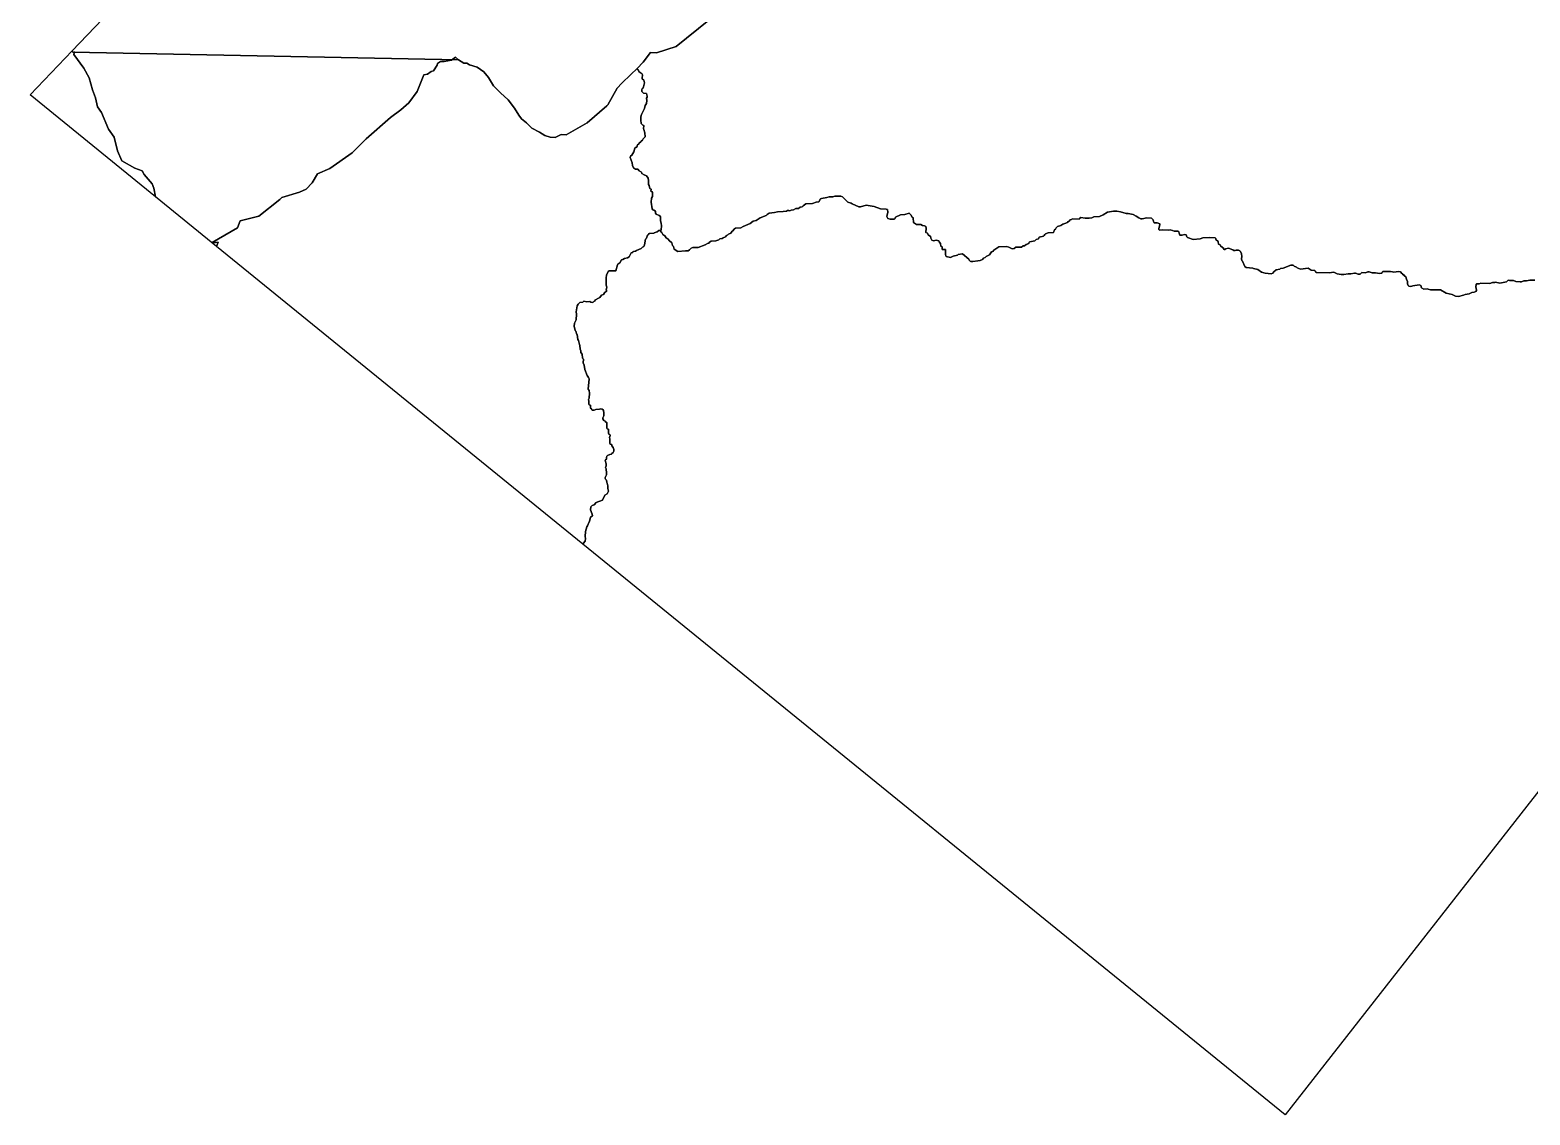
# Model space of a CAD drawing. Header units: metres. Extents: x 121090 to 122167, y 1216661 to 1217657.
# Drawn here: x 121090 to 121804, y 1216661 to 1217178 of the extents above; entities that cross this region are included whole.
import ezdxf

# ---------------------------------------------------------------- set-up
doc = ezdxf.new("R2010")
doc.units = ezdxf.units.M

msp = doc.modelspace()

# ---------------------------------------------------------------- linework, layer by layer
for points in [[(121413.417, 1217182.3988), (121397.9267, 1217169.9431), (121388.5721, 1217166.8734), (121385.6922, 1217166.9387), (121382.2269, 1217162.3748), (121379.3598, 1217159.4782), (121379.3598, 1217159.4782), (121376.4109, 1217156.5035), (121371.9964, 1217152.4413), (121369.7821, 1217150.0903), (121365.3588, 1217142.1063), (121364.948, 1217141.6354), (121355.4792, 1217133.5257), (121345.5067, 1217127.9086), (121343.1085, 1217128.043), (121340.354, 1217126.5846), (121337.8758, 1217126.7208), (121335.3321, 1217127.4989), (121332.8865, 1217129.0751), (121329.1681, 1217131.0004), (121326.6643, 1217133.5384), (121324.3078, 1217135.5128), (121323.0641, 1217137.1419), (121320.9002, 1217140.5527), (121317.949, 1217144.5417), (121314.2597, 1217147.747), (121310.894, 1217151.1049), (121308.5028, 1217155.0812), (121306.4026, 1217157.7702), (121303.2533, 1217160.0828), (121299.595, 1217161.1262), (121298.2532, 1217161.9571), (121296.8132, 1217161.9897), (121294.2876, 1217163.5677), (121292.7948, 1217164.8022), (121290.9221, 1217163.4039), (121287.4658, 1217162.7619), (121285.7039, 1217162.7218), (121284.3221, 1217161.7926), (121284.144, 1217160.9962), (121282.3223, 1217158.316), (121281.3532, 1217157.9378), (121279.5642, 1217156.6977), (121277.7151, 1217156.3394), (121274.5737, 1217148.4064), (121270.6122, 1217143.1333), (121266.8541, 1217139.7767), (121261.887, 1217136.0473), (121250.2929, 1217125.9847), (121243.6587, 1217119.3315), (121233.0845, 1217111.8871), (121227.181, 1217109.2194), (121224.6848, 1217105.0338), (121221.8158, 1217102.0572), (121218.6595, 1217100.5279), (121210.1178, 1217098), (121209.296, 1217097.0582), (121199.2727, 1217089.2012), (121190.3363, 1217086.9224), (121189.0584, 1217083.5096), (121177.055, 1217076.5778), (121177.3732, 1217076.4906), (121179.8623, 1217076.8344), (121179.0489, 1217074.7162), (121150.0543, 1217098.2672), (121149.3058, 1217102.4201), (121148.473, 1217104.5201), (121144.6526, 1217109.009), (121143.7289, 1217110.6308), (121140.2378, 1217111.9906), (121134.0721, 1217115.4121), (121131.9409, 1217120.263), (121130.326, 1217126.7029), (121127.6129, 1217130.6065), (121124.2688, 1217138.4464), (121122.4886, 1217141.1281), (121121.4666, 1217145.4735), (121120.0299, 1217149.1881), (121118.4787, 1217154.9062), (121115.8638, 1217159.6079), (121111.1289, 1217166.1186), (121111.476, 1217167.3114), (121110.9106, 1217167.0841), (121110.6742, 1217167.2495), (121110.3743, 1217167.7546), (121413.7832, 1217484.6168)], [(121806.7398, 1217058.6228), (121804.2598, 1217058.679), (121802.7325, 1217058.3935), (121801.4525, 1217058.4224), (121800.4016, 1217057.966), (121799.7598, 1217057.9006), (121797.6034, 1217058.1095), (121796.4925, 1217058.5349), (121794.6524, 1217058.5766), (121793.9361, 1217058.7529), (121793.1979, 1217057.9692), (121792.4706, 1217057.6655), (121789.9815, 1217057.3217), (121787.9905, 1217057.7671), (121787.667, 1217057.6144), (121786.4669, 1217057.6416), (121785.2524, 1217057.0288), (121780.936, 1217057.2867), (121780.2087, 1217056.9829), (121778.8487, 1217057.0139), (121778.6851, 1217056.8574), (121778.5724, 1217055.4193), (121778.7997, 1217054.8538), (121778.8544, 1217053.7319), (121778.5234, 1217053.2592), (121777.8762, 1217052.9537), (121776.7526, 1217052.8191), (121775.3762, 1217052.1299), (121773.449, 1217051.8534), (121772.8017, 1217051.5479), (121770.3071, 1217050.9641), (121768.9471, 1217050.995), (121767.3653, 1217051.8313), (121764.4197, 1217052.5383), (121761.8141, 1217054.1182), (121757.0923, 1217054.1452), (121755.8959, 1217054.3324), (121755.5014, 1217054.5814), (121753.8159, 1217054.3796), (121752.7085, 1217054.9649), (121752.4139, 1217056.0922), (121751.7011, 1217056.4286), (121748.6502, 1217056.0174), (121747.683, 1217055.7192), (121746.6466, 1217055.9028), (121746.332, 1217056.15), (121746.1084, 1217056.8755), (121746.1355, 1217058.0755), (121745.521, 1217059.21), (121745.3063, 1217060.3355), (121744.6736, 1217060.67), (121744.3644, 1217061.1573), (121743.9662, 1217061.2463), (121743.5807, 1217061.8954), (121743.3407, 1217061.9008), (121742.797, 1217062.6335), (121741.9989, 1217062.7316), (121739.3516, 1217062.4715), (121738.877, 1217062.7224), (121737.9988, 1217062.8223), (121735.5188, 1217062.8786), (121734.3951, 1217062.7439), (121734.0696, 1217062.5112), (121733.8988, 1217062.0348), (121732.6933, 1217061.822), (121730.7806, 1217062.1856), (121729.1787, 1217062.1418), (121727.8278, 1217062.5727), (121727.2678, 1217062.5853), (121726.0569, 1217062.1325), (121724.3004, 1217062.3324), (121723.4805, 1217061.4706), (121722.5206, 1217061.4923), (121721.3332, 1217062.0795), (121720.8532, 1217062.0904), (121719.1623, 1217061.6484), (121717.8823, 1217061.6775), (121715.7932, 1217061.3246), (121714.4332, 1217061.3555), (121712.5204, 1217061.719), (121710.9367, 1217062.4752), (121708.7676, 1217062.1242), (121702.7675, 1217062.2602), (121702.2165, 1217062.6729), (121701.9911, 1217063.3183), (121700.1547, 1217063.5201), (121698.8146, 1217064.4309), (121695.2001, 1217063.8725), (121693.5345, 1217064.5506), (121693.3018, 1217064.876), (121692.1127, 1217065.3832), (121691.6418, 1217065.7942), (121690.6036, 1217065.8977), (121686.8072, 1217064.3829), (121685.6817, 1217064.1683), (121685.3563, 1217063.9356), (121683.5091, 1217063.6572), (121682.3655, 1217062.6426), (121682.0328, 1217062.0898), (121681.2219, 1217061.628), (121678.3491, 1217062.0133), (121676.52, 1217062.535), (121674.7853, 1217063.6949), (121672.7161, 1217064.2221), (121672.4016, 1217064.4693), (121669.207, 1217064.7818), (121668.5742, 1217065.1164), (121667.5141, 1217067.7818), (121667.2795, 1217068.0272), (121667.0595, 1217068.9127), (121667.163, 1217069.9509), (121667.0302, 1217071.1546), (121666.4974, 1217072.3673), (121666.1847, 1217072.6945), (121665.5501, 1217072.949), (121664.4301, 1217072.9744), (121664.0246, 1217072.7435), (121663.3847, 1217072.758), (121662.9937, 1217073.1671), (121660.85, 1217073.936), (121659.4009, 1217073.5687), (121659.2354, 1217073.3322), (121658.8355, 1217073.3413), (121658.3718, 1217074.0722), (121658.0536, 1217074.1594), (121657.0335, 1217075.0631), (121656.8826, 1217075.4666), (121656.1699, 1217075.803), (121655.877, 1217077.0103), (121654.8606, 1217078.0739), (121654.7915, 1217078.5557), (121654.5569, 1217078.8012), (121651.6787, 1217078.9464), (121648.635, 1217078.8553), (121647.3423, 1217078.3243), (121643.975, 1217078.0805), (121641.2731, 1217078.9421), (121640.9622, 1217079.3494), (121640.7421, 1217080.2349), (121639.8657, 1217080.4148), (121638.7366, 1217080.0402), (121637.6984, 1217080.1437), (121637.3184, 1217081.0328), (121637.2528, 1217081.6747), (121636.7802, 1217082.0056), (121635.0201, 1217082.0454), (121634.2274, 1217082.3836), (121633.031, 1217082.5708), (121632.3074, 1217082.4271), (121629.671, 1217082.647), (121627.9873, 1217082.5251), (121627.7527, 1217082.7704), (121627.7636, 1217083.2505), (121628.2035, 1217085.0014), (121628.1344, 1217085.4833), (121626.9435, 1217085.9104), (121625.4252, 1217086.025), (121625.1197, 1217086.6721), (121625.0543, 1217087.314), (121624.1923, 1217088.1339), (121622.0377, 1217088.4229), (121619.705, 1217087.9155), (121619.0651, 1217087.93), (121618.1123, 1217088.2717), (121616.9322, 1217089.179), (121615.4267, 1217089.8535), (121613.1175, 1217090.386), (121612.1576, 1217090.4078), (121609.3756, 1217091.2713), (121607.701, 1217091.5493), (121606.0992, 1217091.5057), (121603.2065, 1217091.0109), (121601.1757, 1217089.6963), (121599.3975, 1217088.9361), (121596.752, 1217088.7559), (121595.7829, 1217088.3777), (121594.5793, 1217088.2449), (121592.5775, 1217088.2102), (121590.5029, 1217088.4974), (121589.8519, 1217088.0319), (121589.7647, 1217087.7137), (121586.4065, 1217087.8699), (121586.0792, 1217087.5571), (121585.4338, 1217087.3316), (121584.9411, 1217086.7825), (121584.4574, 1217086.6333), (121584.2066, 1217086.1588), (121582.9939, 1217085.626), (121581.9484, 1217085.4095), (121580.9721, 1217084.7113), (121579.5194, 1217084.184), (121578.7849, 1217083.5603), (121578.5303, 1217082.9257), (121578.0431, 1217082.6166), (121577.5359, 1217081.4275), (121575.0485, 1217081.1636), (121573.6795, 1217080.7944), (121573.3523, 1217080.4817), (121573.1795, 1217079.9253), (121572.8541, 1217079.6926), (121570.7595, 1217079.0997), (121570.3432, 1217078.3888), (121569.296, 1217078.0924), (121568.7197, 1217077.385), (121566.3087, 1217076.9595), (121565.9833, 1217076.7267), (121565.7288, 1217076.0922), (121564.5197, 1217075.7193), (121563.7834, 1217075.0156), (121563.0615, 1217074.952), (121562.327, 1217074.3283), (121559.607, 1217074.3899), (121558.7906, 1217073.6881), (121557.9089, 1217073.628), (121556.3252, 1217074.3842), (121555.1324, 1217074.7315), (121551.5269, 1217074.5731), (121549.1706, 1217073.0256), (121548.676, 1217072.3965), (121548.1106, 1217072.1692), (121547.0361, 1217070.6727), (121545.498, 1217069.9072), (121545.0889, 1217069.5163), (121544.2017, 1217069.2162), (121543.7853, 1217068.5053), (121542.6526, 1217067.9707), (121541.4508, 1217067.9179), (121539.1999, 1217067.4886), (121538.2399, 1217067.5104), (121537.9235, 1217067.6776), (121537.4544, 1217068.1686), (121537.2271, 1217068.734), (121534.2433, 1217071.2829), (121532.2341, 1217070.9282), (121531.825, 1217070.5373), (121529.8142, 1217070.1026), (121528.4378, 1217069.4134), (121526.5287, 1217069.937), (121526.216, 1217070.2642), (121526.0704, 1217070.9078), (121526.123, 1217073.2279), (121524.603, 1217073.2624), (121524.5539, 1217074.6241), (121523.8393, 1217074.8805), (121523.7065, 1217076.0842), (121523.1646, 1217076.8968), (121523.0173, 1217077.4605), (121521.7409, 1217077.6495), (121520.3736, 1217077.3604), (121519.5809, 1217077.6985), (121519.1227, 1217078.6693), (121519.0626, 1217079.5512), (121518.5062, 1217079.7238), (121517.9588, 1217080.2966), (121517.577, 1217081.1056), (121516.7025, 1217081.3656), (121516.9896, 1217083.4402), (121516.7659, 1217084.1656), (121516.135, 1217084.5801), (121515.2586, 1217084.7601), (121514.4676, 1217085.1782), (121512.3876, 1217085.2254), (121510.9675, 1217086.1381), (121510.6965, 1217088.3053), (121510.2255, 1217088.7162), (121509.6909, 1217089.8489), (121508.9055, 1217090.5071), (121506.8127, 1217089.9941), (121504.6472, 1217089.8032), (121502.3, 1217088.6557), (121501.9637, 1217087.943), (121501.7201, 1217087.7884), (121499.7164, 1217087.6738), (121498.6054, 1217088.0991), (121498.2236, 1217088.9082), (121498.6725, 1217091.0591), (121498.5398, 1217092.2628), (121497.9051, 1217092.5173), (121495.2651, 1217092.5772), (121492.1687, 1217093.6879), (121488.4213, 1217094.3331), (121485.6832, 1217093.5948), (121484.8031, 1217093.6147), (121481.6321, 1217094.9672), (121481.1612, 1217095.3782), (121479.6503, 1217095.8126), (121477.1446, 1217098.2707), (121476.3518, 1217098.6089), (121473.3918, 1217098.6759), (121472.4245, 1217098.3776), (121470.7427, 1217098.3357), (121469.6936, 1217097.9593), (121467.1245, 1217097.6173), (121466.6391, 1217097.3882), (121465.8064, 1217095.9663), (121464.5228, 1217095.8354), (121462.8283, 1217095.2334), (121459.621, 1217094.9859), (121458.401, 1217094.1331), (121457.8265, 1217093.5059), (121457.0246, 1217093.4439), (121456.1301, 1217092.8239), (121454.9301, 1217092.8511), (121453.7137, 1217092.1583), (121452.6702, 1217092.0219), (121452.1011, 1217091.6345), (121451.6265, 1217091.8854), (121450.9865, 1217091.8999), (121450.4193, 1217091.5926), (121448.8919, 1217091.3071), (121446.1683, 1217091.2088), (121444.7192, 1217090.8414), (121442.1519, 1217090.5794), (121441.1774, 1217089.9612), (121440.7665, 1217089.4902), (121437.9393, 1217088.3536), (121435.9902, 1217087.1172), (121434.5412, 1217086.7498), (121433.0758, 1217085.6625), (121429.763, 1217084.2968), (121428.6267, 1217083.6022), (121426.2212, 1217083.4166), (121425.7358, 1217083.1874), (121424.6686, 1217082.0109), (121424.5086, 1217082.0146), (121423.925, 1217080.9873), (121422.7959, 1217080.6127), (121422.5487, 1217080.2981), (121421.9014, 1217079.9926), (121421.3251, 1217079.2853), (121420.356, 1217078.9071), (121419.8669, 1217078.5179), (121418.7415, 1217078.3033), (121418.1724, 1217077.916), (121416.7215, 1217077.4686), (121414.5542, 1217077.1976), (121413.7433, 1217076.7357), (121413.4942, 1217076.3411), (121412.7688, 1217076.1175), (121411.7943, 1217075.4993), (121408.3252, 1217074.2972), (121405.9215, 1217074.1916), (121405.0361, 1217073.9715), (121404.2961, 1217073.1078), (121403.6452, 1217072.6423), (121402.3652, 1217072.6714), (121398.7543, 1217072.2729), (121397.0197, 1217073.4328), (121396.6487, 1217074.722), (121396.0996, 1217075.2146), (121395.8886, 1217076.5001), (121394.5503, 1217077.491), (121394.1666, 1217078.22), (121393.2193, 1217078.8018), (121392.6011, 1217079.7763), (121391.5755, 1217080.4399), (121391.1155, 1217081.3307), (121390.6445, 1217081.7417), (121390.5791, 1217082.3834), (121390.8245, 1217082.618), (121390.948, 1217084.5363), (121390.8171, 1217085.8199), (121390.4424, 1217086.949), (121390.4878, 1217088.949), (121389.7805, 1217089.5253), (121388.3531, 1217090.118), (121388.1222, 1217090.5234), (121388.0657, 1217091.5652), (121387.3548, 1217091.9815), (121386.7966, 1217092.0743), (121386.4875, 1217092.5615), (121386.0801, 1217095.7724), (121386.2054, 1217097.7707), (121386.6217, 1217098.4816), (121386.6652, 1217100.4016), (121386.2761, 1217100.8907), (121385.8797, 1217101.0598), (121385.9797, 1217101.938), (121385.4287, 1217102.3507), (121385.1395, 1217103.718), (121384.7486, 1217104.127), (121384.794, 1217106.1271), (121384.5775, 1217107.1725), (121383.7247, 1217108.3925), (121382.692, 1217108.7361), (121381.5865, 1217109.4014), (121381.3628, 1217110.1269), (121380.3336, 1217110.6305), (121379.7135, 1217111.525), (121378.5935, 1217111.5503), (121377.648, 1217112.2121), (121377.1916, 1217113.2631), (121376.9807, 1217114.5485), (121376.0786, 1217117.1303), (121376.1695, 1217117.6085), (121376.8223, 1217118.154), (121377.7384, 1217119.734), (121378.2584, 1217121.4832), (121378.9092, 1217121.9487), (121379.1493, 1217121.9432), (121379.4964, 1217123.136), (121379.982, 1217123.3652), (121380.4783, 1217124.0743), (121381.1273, 1217124.4598), (121381.2964, 1217124.8562), (121381.9455, 1217125.2416), (121382.2018, 1217125.9562), (121383.1817, 1217126.8145), (121382.9852, 1217128.7399), (121382.5434, 1217130.4308), (121382.3106, 1217130.7562), (121382.5851, 1217132.2708), (121382.0287, 1217132.4436), (121381.3268, 1217133.2599), (121381.043, 1217134.8672), (121381.0775, 1217136.3872), (121381.3447, 1217137.5817), (121382.8482, 1217140.3491), (121383.2026, 1217141.862), (121383.8645, 1217142.8074), (121383.9753, 1217144.1657), (121383.7588, 1217145.2111), (121384.1697, 1217145.682), (121384.1806, 1217146.162), (121383.7315, 1217147.533), (121382.3751, 1217147.7238), (121381.5113, 1217148.4637), (121381.5331, 1217149.4237), (121381.9458, 1217149.9746), (121382.1876, 1217150.0492), (121382.8839, 1217152.5148), (121382.5147, 1217153.8839), (121381.8073, 1217154.4602), (121381.6546, 1217154.7838), (121381.8509, 1217156.3802), (121381.6254, 1217157.0256), (121380.9109, 1217157.282), (121380.2071, 1217158.0183), (121379.9816, 1217158.6637), (121379.5871, 1217158.9128), (121379.3598, 1217159.4782), (121382.2269, 1217162.3748), (121385.6922, 1217166.9387), (121388.5721, 1217166.8734), (121397.9267, 1217169.9431), (121413.417, 1217182.3988)], [(122031.7939, 1217100.6467), (121687.8174, 1216661.4671), (121353.4161, 1216933.0861), (121353.6658, 1216933.4613), (121354.6494, 1216934.4796), (121354.7602, 1216935.8377), (121354.5383, 1216936.6432), (121354.7528, 1216939.0396), (121355.4435, 1216941.2651), (121355.7744, 1216941.7379), (121356.458, 1216943.6434), (121356.7034, 1216943.8779), (121357.1506, 1216945.9489), (121358.0432, 1216946.489), (121357.9814, 1216947.2908), (121357.1503, 1216949.4708), (121357.2611, 1216950.829), (121357.9975, 1216951.5326), (121358.8047, 1216951.8345), (121359.8684, 1216952.851), (121362.7755, 1216953.9857), (121364.0318, 1216956.4386), (121365.0063, 1216957.0568), (121365.7535, 1216958.2405), (121365.3825, 1216959.5296), (121365.3316, 1216960.8115), (121365.1187, 1216962.0169), (121364.886, 1216962.3423), (121364.7532, 1216963.5459), (121364.2022, 1216963.9586), (121364.1313, 1216964.3605), (121364.1422, 1216964.8405), (121364.7312, 1216966.1078), (121364.7475, 1216966.8278), (121364.5547, 1216968.9133), (121364.2474, 1216969.4805), (121364.5855, 1216970.2733), (121364.609, 1216971.3133), (121364.1636, 1216972.8442), (121364.2508, 1216973.1624), (121364.7399, 1216973.5515), (121364.678, 1216974.3534), (121364.9325, 1216974.9879), (121365.2598, 1216975.3007), (121366.3107, 1216975.7571), (121367.1943, 1216975.8972), (121367.2816, 1216976.2154), (121367.8525, 1216976.6827), (121368.1887, 1216977.3954), (121368.2051, 1216978.1154), (121367.9069, 1216979.0827), (121367.365, 1216979.8954), (121367.2977, 1216980.4573), (121366.5031, 1216980.7154), (121366.3504, 1216981.039), (121366.3993, 1216983.199), (121366.252, 1216983.7626), (121366.4356, 1216984.7991), (121366.2846, 1216985.2026), (121365.8883, 1216985.3717), (121365.6574, 1216985.7772), (121365.7026, 1216987.7772), (121365.0662, 1216987.9517), (121364.9135, 1216988.2754), (121364.9752, 1216990.9954), (121364.4188, 1216991.168), (121364.1878, 1216991.5735), (121363.4751, 1216991.9098), (121363.0115, 1216992.6407), (121363.0223, 1216993.1208), (121363.5258, 1216994.1499), (121363.553, 1216995.3499), (121363.2658, 1216996.7971), (121362.6384, 1216997.3717), (121361.7602, 1216997.4717), (121361.3548, 1216997.2407), (121359.6729, 1216997.1987), (121358.8638, 1216996.8169), (121357.9821, 1216996.7569), (121357.7456, 1216996.9223), (121357.6765, 1216997.4041), (121357.2038, 1216997.735), (121357.1564, 1216999.1768), (121356.52, 1216999.3514), (121356.3673, 1216999.675), (121356.3981, 1217001.035), (121356.1763, 1217001.8405), (121356.5108, 1217002.4732), (121356.6451, 1217004.8714), (121356.5142, 1217006.1551), (121355.9705, 1217006.8877), (121356.5593, 1217011.677), (121356.2556, 1217012.4042), (121355.4773, 1217013.3824), (121354.5009, 1217016.2059), (121354.1479, 1217018.2951), (121353.6915, 1217019.3459), (121353.7314, 1217021.106), (121353.3422, 1217021.595), (121353.144, 1217023.4405), (121352.5221, 1217024.2551), (121352.5421, 1217025.1351), (121352.1566, 1217025.7841), (121352.1183, 1217027.6259), (121351.8873, 1217028.0315), (121351.4527, 1217030.0423), (121351.1417, 1217030.4496), (121350.7143, 1217032.7804), (121350.5561, 1217032.8641), (121350.1106, 1217034.3951), (121349.7978, 1217034.7223), (121349.2849, 1217036.8149), (121349.5576, 1217038.2495), (121350.3121, 1217039.7532), (121350.4555, 1217042.5515), (121350.3191, 1217043.5952), (121350.7862, 1217046.5461), (121351.2044, 1217047.3371), (121352.1006, 1217048.0372), (121353.4643, 1217048.1663), (121354.0352, 1217048.6336), (121355.3116, 1217048.4446), (121356.8352, 1217048.5701), (121357.308, 1217048.2392), (121358.2644, 1217048.0575), (121358.6752, 1217048.5285), (121359.0789, 1217048.6793), (121359.5734, 1217049.3085), (121360.8733, 1217050.1595), (121361.5188, 1217050.385), (121362.426, 1217051.565), (121363.3933, 1217051.8633), (121363.8133, 1217052.7342), (121364.8732, 1217053.5906), (121364.6459, 1217054.1562), (121364.9131, 1217055.3507), (121364.5349, 1217056.3198), (121364.5347, 1217059.8417), (121364.7218, 1217061.0381), (121365.5636, 1217062.86), (121365.9709, 1217063.1709), (121369.1709, 1217063.0983), (121370.0362, 1217065.9602), (121370.2034, 1217066.2766), (121371.0979, 1217066.8967), (121371.9306, 1217068.3185), (121372.5742, 1217068.4641), (121373.3051, 1217068.9277), (121374.756, 1217069.3751), (121375.5669, 1217069.837), (121376.5686, 1217071.6552), (121377.2122, 1217071.8008), (121377.2995, 1217072.1189), (121377.6249, 1217072.3516), (121378.5886, 1217072.4899), (121378.9958, 1217072.8009), (121381.2576, 1217073.7101), (121381.834, 1217074.4174), (121382.4794, 1217074.6429), (121382.8194, 1217075.5157), (121383.281, 1217078.2267), (121383.8519, 1217078.6939), (121384.2028, 1217080.0467), (121384.6082, 1217080.2776), (121385.0209, 1217080.8286), (121387.4282, 1217081.0942), (121387.5118, 1217081.2524), (121388.8809, 1217081.6215), (121389.6972, 1217082.3234), (121390.5791, 1217082.3834), (121390.6445, 1217081.7417), (121391.1155, 1217081.3307), (121391.5755, 1217080.4399), (121392.6011, 1217079.7763), (121393.2193, 1217078.8018), (121394.1666, 1217078.22), (121394.5503, 1217077.491), (121395.8886, 1217076.5001), (121396.0996, 1217075.2146), (121396.6487, 1217074.722), (121397.0197, 1217073.4328), (121398.7543, 1217072.2729), (121402.3652, 1217072.6714), (121403.6452, 1217072.6423), (121404.2961, 1217073.1078), (121405.0361, 1217073.9715), (121405.9215, 1217074.1916), (121408.3252, 1217074.2972), (121411.7943, 1217075.4993), (121412.7688, 1217076.1175), (121413.4942, 1217076.3411), (121413.7433, 1217076.7357), (121414.5542, 1217077.1976), (121416.7215, 1217077.4686), (121418.1724, 1217077.916), (121418.7415, 1217078.3033), (121419.8669, 1217078.5179), (121420.356, 1217078.9071), (121421.3251, 1217079.2853), (121421.9014, 1217079.9926), (121422.5487, 1217080.2981), (121422.7959, 1217080.6127), (121423.925, 1217080.9873), (121424.5086, 1217082.0146), (121424.6686, 1217082.0109), (121425.7358, 1217083.1874), (121426.2212, 1217083.4166), (121428.6267, 1217083.6022), (121429.763, 1217084.2968), (121433.0758, 1217085.6625), (121434.5412, 1217086.7498), (121435.9902, 1217087.1172), (121437.9393, 1217088.3536), (121440.7665, 1217089.4902), (121441.1774, 1217089.9612), (121442.1519, 1217090.5794), (121444.7192, 1217090.8414), (121446.1683, 1217091.2088), (121448.8919, 1217091.3071), (121450.4193, 1217091.5926), (121450.9865, 1217091.8999), (121451.6265, 1217091.8854), (121452.1011, 1217091.6345), (121452.6702, 1217092.0219), (121453.7137, 1217092.1583), (121454.9301, 1217092.8511), (121456.1301, 1217092.8239), (121457.0246, 1217093.4439), (121457.8265, 1217093.5059), (121458.401, 1217094.1331), (121459.621, 1217094.9859), (121462.8283, 1217095.2334), (121464.5228, 1217095.8354), (121465.8064, 1217095.9663), (121466.6391, 1217097.3882), (121467.1245, 1217097.6173), (121469.6936, 1217097.9593), (121470.7427, 1217098.3357), (121472.4245, 1217098.3776), (121473.3918, 1217098.6759), (121476.3518, 1217098.6089), (121477.1446, 1217098.2707), (121479.6503, 1217095.8126), (121481.1612, 1217095.3782), (121481.6321, 1217094.9672), (121484.8031, 1217093.6147), (121485.6832, 1217093.5948), (121488.4213, 1217094.3331), (121492.1687, 1217093.6879), (121495.2651, 1217092.5772), (121497.9051, 1217092.5173), (121498.5398, 1217092.2628), (121498.6725, 1217091.0591), (121498.2236, 1217088.9082), (121498.6054, 1217088.0991), (121499.7164, 1217087.6738), (121501.7201, 1217087.7884), (121501.9637, 1217087.943), (121502.3, 1217088.6557), (121504.6472, 1217089.8032), (121506.8127, 1217089.9941), (121508.9055, 1217090.5071), (121509.6909, 1217089.8489), (121510.2255, 1217088.7162), (121510.6965, 1217088.3053), (121510.9675, 1217086.1381), (121512.3876, 1217085.2254), (121514.4676, 1217085.1782), (121515.2586, 1217084.7601), (121516.135, 1217084.5801), (121516.7659, 1217084.1656), (121516.9896, 1217083.4402), (121516.7025, 1217081.3656), (121517.577, 1217081.1056), (121517.9588, 1217080.2966), (121518.5062, 1217079.7238), (121519.0626, 1217079.5512), (121519.1227, 1217078.6693), (121519.5809, 1217077.6985), (121520.3736, 1217077.3604), (121521.7409, 1217077.6495), (121523.0173, 1217077.4605), (121523.1646, 1217076.8968), (121523.7065, 1217076.0842), (121523.8393, 1217074.8805), (121524.5539, 1217074.6241), (121524.603, 1217073.2624), (121526.123, 1217073.2279), (121526.0704, 1217070.9078), (121526.216, 1217070.2642), (121526.5287, 1217069.937), (121528.4378, 1217069.4134), (121529.8142, 1217070.1026), (121531.825, 1217070.5373), (121532.2341, 1217070.9282), (121534.2433, 1217071.2829), (121537.2271, 1217068.734), (121537.4544, 1217068.1686), (121537.9235, 1217067.6776), (121538.2399, 1217067.5104), (121539.1999, 1217067.4886), (121541.4508, 1217067.9179), (121542.6526, 1217067.9707), (121543.7853, 1217068.5053), (121544.2017, 1217069.2162), (121545.0889, 1217069.5163), (121545.498, 1217069.9072), (121547.0361, 1217070.6727), (121548.1106, 1217072.1692), (121548.676, 1217072.3965), (121549.1706, 1217073.0256), (121551.5269, 1217074.5731), (121555.1324, 1217074.7315), (121556.3252, 1217074.3842), (121557.9089, 1217073.628), (121558.7906, 1217073.6881), (121559.607, 1217074.3899), (121562.327, 1217074.3283), (121563.0615, 1217074.952), (121563.7834, 1217075.0156), (121564.5197, 1217075.7193), (121565.7288, 1217076.0922), (121565.9833, 1217076.7267), (121566.3087, 1217076.9595), (121568.7197, 1217077.385), (121569.296, 1217078.0924), (121570.3432, 1217078.3888), (121570.7595, 1217079.0997), (121572.8541, 1217079.6926), (121573.1795, 1217079.9253), (121573.3523, 1217080.4817), (121573.6795, 1217080.7944), (121575.0485, 1217081.1636), (121577.5359, 1217081.4275), (121578.0431, 1217082.6166), (121578.5303, 1217082.9257), (121578.7849, 1217083.5603), (121579.5194, 1217084.184), (121580.9721, 1217084.7113), (121581.9484, 1217085.4095), (121582.9939, 1217085.626), (121584.2066, 1217086.1588), (121584.4574, 1217086.6333), (121584.9411, 1217086.7825), (121585.4338, 1217087.3316), (121586.0792, 1217087.5571), (121586.4065, 1217087.8699), (121589.7647, 1217087.7137), (121589.8519, 1217088.0319), (121590.5029, 1217088.4974), (121592.5775, 1217088.2102), (121594.5793, 1217088.2449), (121595.7829, 1217088.3777), (121596.752, 1217088.7559), (121599.3975, 1217088.9361), (121601.1757, 1217089.6963), (121603.2065, 1217091.0109), (121606.0992, 1217091.5057), (121607.701, 1217091.5493), (121609.3756, 1217091.2713), (121612.1576, 1217090.4078), (121613.1175, 1217090.386), (121615.4267, 1217089.8535), (121616.9322, 1217089.179), (121618.1123, 1217088.2717), (121619.0651, 1217087.93), (121619.705, 1217087.9155), (121622.0377, 1217088.4229), (121624.1923, 1217088.1339), (121625.0543, 1217087.314), (121625.1197, 1217086.6721), (121625.4252, 1217086.025), (121626.9435, 1217085.9104), (121628.1344, 1217085.4833), (121628.2035, 1217085.0014), (121627.7636, 1217083.2505), (121627.7527, 1217082.7704), (121627.9873, 1217082.5251), (121629.671, 1217082.647), (121632.3074, 1217082.4271), (121633.031, 1217082.5708), (121634.2274, 1217082.3836), (121635.0201, 1217082.0454), (121636.7802, 1217082.0056), (121637.2528, 1217081.6747), (121637.3184, 1217081.0328), (121637.6984, 1217080.1437), (121638.7366, 1217080.0402), (121639.8657, 1217080.4148), (121640.7421, 1217080.2349), (121640.9622, 1217079.3494), (121641.2731, 1217078.9421), (121643.975, 1217078.0805), (121647.3423, 1217078.3243), (121648.635, 1217078.8553), (121651.6787, 1217078.9464), (121654.5569, 1217078.8012), (121654.7915, 1217078.5557), (121654.8606, 1217078.0739), (121655.877, 1217077.0103), (121656.1699, 1217075.803), (121656.8826, 1217075.4666), (121657.0335, 1217075.0631), (121658.0536, 1217074.1594), (121658.3718, 1217074.0722), (121658.8355, 1217073.3413), (121659.2354, 1217073.3322), (121659.4009, 1217073.5687), (121660.85, 1217073.936), (121662.9937, 1217073.1671), (121663.3847, 1217072.758), (121664.0246, 1217072.7435), (121664.4301, 1217072.9744), (121665.5501, 1217072.949), (121666.1847, 1217072.6945), (121666.4974, 1217072.3673), (121667.0302, 1217071.1546), (121667.163, 1217069.9509), (121667.0595, 1217068.9127), (121667.2795, 1217068.0272), (121667.5141, 1217067.7818), (121668.5742, 1217065.1164), (121669.207, 1217064.7818), (121672.4016, 1217064.4693), (121672.7161, 1217064.2221), (121674.7853, 1217063.6949), (121676.52, 1217062.535), (121678.3491, 1217062.0133), (121681.2219, 1217061.628), (121682.0328, 1217062.0898), (121682.3655, 1217062.6426), (121683.5091, 1217063.6572), (121685.3563, 1217063.9356), (121685.6817, 1217064.1683), (121686.8072, 1217064.3829), (121690.6036, 1217065.8977), (121691.6418, 1217065.7942), (121692.1127, 1217065.3832), (121693.3018, 1217064.876), (121693.5345, 1217064.5506), (121695.2001, 1217063.8725), (121698.8146, 1217064.4309), (121700.1547, 1217063.5201), (121701.9911, 1217063.3183), (121702.2165, 1217062.6729), (121702.7675, 1217062.2602), (121708.7676, 1217062.1242), (121710.9367, 1217062.4752), (121712.5204, 1217061.719), (121714.4332, 1217061.3555), (121715.7932, 1217061.3246), (121717.8823, 1217061.6775), (121719.1623, 1217061.6484), (121720.8532, 1217062.0904), (121721.3332, 1217062.0795), (121722.5206, 1217061.4923), (121723.4805, 1217061.4706), (121724.3004, 1217062.3324), (121726.0569, 1217062.1325), (121727.2678, 1217062.5853), (121727.8278, 1217062.5727), (121729.1787, 1217062.1418), (121730.7806, 1217062.1856), (121732.6933, 1217061.822), (121733.8988, 1217062.0348), (121734.0696, 1217062.5112), (121734.3951, 1217062.7439), (121735.5188, 1217062.8786), (121737.9988, 1217062.8223), (121738.877, 1217062.7224), (121739.3516, 1217062.4715), (121741.9989, 1217062.7316), (121742.797, 1217062.6335), (121743.3407, 1217061.9008), (121743.5807, 1217061.8954), (121743.9662, 1217061.2463), (121744.3644, 1217061.1573), (121744.6736, 1217060.67), (121745.3063, 1217060.3355), (121745.521, 1217059.21), (121746.1355, 1217058.0755), (121746.1084, 1217056.8755), (121746.332, 1217056.15), (121746.6466, 1217055.9028), (121747.683, 1217055.7192), (121748.6502, 1217056.0174), (121751.7011, 1217056.4286), (121752.4139, 1217056.0922), (121752.7085, 1217054.9649), (121753.8159, 1217054.3796), (121755.5014, 1217054.5814), (121755.8959, 1217054.3324), (121757.0923, 1217054.1452), (121761.8141, 1217054.1182), (121764.4197, 1217052.5383), (121767.3653, 1217051.8313), (121768.9471, 1217050.995), (121770.3071, 1217050.9641), (121772.8017, 1217051.5479), (121773.449, 1217051.8534), (121775.3762, 1217052.1299), (121776.7526, 1217052.8191), (121777.8762, 1217052.9537), (121778.5234, 1217053.2592), (121778.8544, 1217053.7319), (121778.7997, 1217054.8538), (121778.5724, 1217055.4193), (121778.6851, 1217056.8574), (121778.8487, 1217057.0139), (121780.2087, 1217056.9829), (121780.936, 1217057.2867), (121785.2524, 1217057.0288), (121786.4669, 1217057.6416), (121787.667, 1217057.6144), (121787.9905, 1217057.7671), (121789.9815, 1217057.3217), (121792.4706, 1217057.6655), (121793.1979, 1217057.9692), (121793.9361, 1217058.7529), (121794.6524, 1217058.5766), (121796.4925, 1217058.5349), (121797.6034, 1217058.1095), (121799.7598, 1217057.9006), (121800.4016, 1217057.966), (121801.4525, 1217058.4224), (121802.7325, 1217058.3935), (121804.2598, 1217058.679), (121806.7398, 1217058.6228)]]:
    msp.add_lwpolyline(points)
msp.add_lwpolyline([(121294.2876, 1217163.5677), (121296.8132, 1217161.9897), (121298.2532, 1217161.9571), (121299.595, 1217161.1262), (121303.2533, 1217160.0828), (121306.4026, 1217157.7702), (121308.5028, 1217155.0812), (121310.894, 1217151.1049), (121314.2597, 1217147.747), (121317.949, 1217144.5417), (121320.9002, 1217140.5527), (121323.0641, 1217137.1419), (121324.3078, 1217135.5128), (121326.6643, 1217133.5384), (121329.1681, 1217131.0004), (121332.8865, 1217129.0751), (121335.3321, 1217127.4989), (121337.8758, 1217126.7208), (121340.354, 1217126.5846), (121343.1085, 1217128.043), (121345.5067, 1217127.9086), (121355.4792, 1217133.5257), (121364.948, 1217141.6354), (121365.3588, 1217142.1063), (121369.7821, 1217150.0903), (121371.9964, 1217152.4413), (121376.4109, 1217156.5035), (121379.3598, 1217159.4782), (121379.5871, 1217158.9128), (121379.9816, 1217158.6637), (121380.2071, 1217158.0183), (121380.9109, 1217157.282), (121381.6254, 1217157.0256), (121381.8509, 1217156.3802), (121381.6546, 1217154.7838), (121381.8073, 1217154.4602), (121382.5147, 1217153.8839), (121382.8839, 1217152.5148), (121382.1876, 1217150.0492), (121381.9458, 1217149.9746), (121381.5331, 1217149.4237), (121381.5113, 1217148.4637), (121382.3751, 1217147.7238), (121383.7315, 1217147.533), (121384.1806, 1217146.162), (121384.1697, 1217145.682), (121383.7588, 1217145.2111), (121383.9753, 1217144.1657), (121383.8645, 1217142.8074), (121383.2026, 1217141.862), (121382.8482, 1217140.3491), (121381.3447, 1217137.5817), (121381.0775, 1217136.3872), (121381.043, 1217134.8672), (121381.3268, 1217133.2599), (121382.0287, 1217132.4436), (121382.5851, 1217132.2708), (121382.3106, 1217130.7562), (121382.5434, 1217130.4308), (121382.9852, 1217128.7399), (121383.1817, 1217126.8145), (121382.2018, 1217125.9562), (121381.9455, 1217125.2416), (121381.2964, 1217124.8562), (121381.1273, 1217124.4598), (121380.4783, 1217124.0743), (121379.982, 1217123.3652), (121379.4964, 1217123.136), (121379.1493, 1217121.9432), (121378.9092, 1217121.9487), (121378.2584, 1217121.4832), (121377.7384, 1217119.734), (121376.8223, 1217118.154), (121376.1695, 1217117.6085), (121376.0786, 1217117.1303), (121376.9807, 1217114.5485), (121377.1916, 1217113.2631), (121377.648, 1217112.2121), (121378.5935, 1217111.5503), (121379.7135, 1217111.525), (121380.3336, 1217110.6305), (121381.3628, 1217110.1269), (121381.5865, 1217109.4014), (121382.692, 1217108.7361), (121383.7247, 1217108.3925), (121384.5775, 1217107.1725), (121384.794, 1217106.1271), (121384.7486, 1217104.127), (121385.1395, 1217103.718), (121385.4287, 1217102.3507), (121385.9797, 1217101.938), (121385.8797, 1217101.0598), (121386.2761, 1217100.8907), (121386.6652, 1217100.4016), (121386.6217, 1217098.4816), (121386.2054, 1217097.7707), (121386.0801, 1217095.7724), (121386.4875, 1217092.5615), (121386.7966, 1217092.0743), (121387.3548, 1217091.9815), (121388.0657, 1217091.5652), (121388.1222, 1217090.5234), (121388.3531, 1217090.118), (121389.7805, 1217089.5253), (121390.4878, 1217088.949), (121390.4424, 1217086.949), (121390.8171, 1217085.8199), (121390.948, 1217084.5363), (121390.8245, 1217082.618), (121390.5791, 1217082.3834), (121389.6972, 1217082.3234), (121388.8809, 1217081.6215), (121387.5118, 1217081.2524), (121387.4282, 1217081.0942), (121385.0209, 1217080.8286), (121384.6082, 1217080.2776), (121384.2028, 1217080.0467), (121383.8519, 1217078.6939), (121383.281, 1217078.2267), (121382.8194, 1217075.5157), (121382.4794, 1217074.6429), (121381.834, 1217074.4174), (121381.2576, 1217073.7101), (121378.9958, 1217072.8009), (121378.5886, 1217072.4899), (121377.6249, 1217072.3516), (121377.2995, 1217072.1189), (121377.2122, 1217071.8008), (121376.5686, 1217071.6552), (121375.5669, 1217069.837), (121374.756, 1217069.3751), (121373.3051, 1217068.9277), (121372.5742, 1217068.4641), (121371.9306, 1217068.3185), (121371.0979, 1217066.8967), (121370.2034, 1217066.2766), (121370.0362, 1217065.9602), (121369.1709, 1217063.0983), (121365.9709, 1217063.1709), (121365.5636, 1217062.86), (121364.7218, 1217061.0381), (121364.5347, 1217059.8417), (121364.5349, 1217056.3198), (121364.9131, 1217055.3507), (121364.6459, 1217054.1562), (121364.8732, 1217053.5906), (121363.8133, 1217052.7342), (121363.3933, 1217051.8633), (121362.426, 1217051.565), (121361.5188, 1217050.385), (121360.8733, 1217050.1595), (121359.5734, 1217049.3085), (121359.0789, 1217048.6793), (121358.6752, 1217048.5285), (121358.2644, 1217048.0575), (121357.308, 1217048.2392), (121356.8352, 1217048.5701), (121355.3116, 1217048.4446), (121354.0352, 1217048.6336), (121353.4643, 1217048.1663), (121352.1006, 1217048.0372), (121351.2044, 1217047.3371), (121350.7862, 1217046.5461), (121350.3191, 1217043.5952), (121350.4555, 1217042.5515), (121350.3121, 1217039.7532), (121349.5576, 1217038.2495), (121349.2849, 1217036.8149), (121349.7978, 1217034.7223), (121350.1106, 1217034.3951), (121350.5561, 1217032.8641), (121350.7143, 1217032.7804), (121351.1417, 1217030.4496), (121351.4527, 1217030.0423), (121351.8873, 1217028.0315), (121352.1183, 1217027.6259), (121352.1566, 1217025.7841), (121352.5421, 1217025.1351), (121352.5221, 1217024.2551), (121353.144, 1217023.4405), (121353.3422, 1217021.595), (121353.7314, 1217021.106), (121353.6915, 1217019.3459), (121354.1479, 1217018.2951), (121354.5009, 1217016.2059), (121355.4773, 1217013.3824), (121356.2556, 1217012.4042), (121356.5593, 1217011.677), (121355.9705, 1217006.8877), (121356.5142, 1217006.1551), (121356.6451, 1217004.8714), (121356.5108, 1217002.4732), (121356.1763, 1217001.8405), (121356.3981, 1217001.035), (121356.3673, 1216999.675), (121356.52, 1216999.3514), (121357.1564, 1216999.1768), (121357.2038, 1216997.735), (121357.6765, 1216997.4041), (121357.7456, 1216996.9223), (121357.9821, 1216996.7569), (121358.8638, 1216996.8169), (121359.6729, 1216997.1987), (121361.3548, 1216997.2407), (121361.7602, 1216997.4717), (121362.6384, 1216997.3717), (121363.2658, 1216996.7971), (121363.553, 1216995.3499), (121363.5258, 1216994.1499), (121363.0223, 1216993.1208), (121363.0115, 1216992.6407), (121363.4751, 1216991.9098), (121364.1878, 1216991.5735), (121364.4188, 1216991.168), (121364.9752, 1216990.9954), (121364.9135, 1216988.2754), (121365.0662, 1216987.9517), (121365.7026, 1216987.7772), (121365.6574, 1216985.7772), (121365.8883, 1216985.3717), (121366.2846, 1216985.2026), (121366.4356, 1216984.7991), (121366.252, 1216983.7626), (121366.3993, 1216983.199), (121366.3504, 1216981.039), (121366.5031, 1216980.7154), (121367.2977, 1216980.4573), (121367.365, 1216979.8954), (121367.9069, 1216979.0827), (121368.2051, 1216978.1154), (121368.1887, 1216977.3954), (121367.8525, 1216976.6827), (121367.2816, 1216976.2154), (121367.1943, 1216975.8972), (121366.3107, 1216975.7571), (121365.2598, 1216975.3007), (121364.9325, 1216974.9879), (121364.678, 1216974.3534), (121364.7399, 1216973.5515), (121364.2508, 1216973.1624), (121364.1636, 1216972.8442), (121364.609, 1216971.3133), (121364.5855, 1216970.2733), (121364.2474, 1216969.4805), (121364.5547, 1216968.9133), (121364.7475, 1216966.8278), (121364.7312, 1216966.1078), (121364.1422, 1216964.8405), (121364.1313, 1216964.3605), (121364.2022, 1216963.9586), (121364.7532, 1216963.5459), (121364.886, 1216962.3423), (121365.1187, 1216962.0169), (121365.3316, 1216960.8115), (121365.3825, 1216959.5296), (121365.7535, 1216958.2405), (121365.0063, 1216957.0568), (121364.0318, 1216956.4386), (121362.7755, 1216953.9857), (121359.8684, 1216952.851), (121358.8047, 1216951.8345), (121357.9975, 1216951.5326), (121357.2611, 1216950.829), (121357.1503, 1216949.4708), (121357.9814, 1216947.2908), (121358.0432, 1216946.489), (121357.1506, 1216945.9489), (121356.7034, 1216943.8779), (121356.458, 1216943.6434), (121355.7744, 1216941.7379), (121355.4435, 1216941.2651), (121354.7528, 1216939.0396), (121354.5383, 1216936.6432), (121354.7602, 1216935.8377), (121354.6494, 1216934.4796), (121353.6658, 1216933.4613), (121353.4161, 1216933.0861), (121179.0489, 1217074.7162), (121179.8623, 1217076.8344), (121177.3732, 1217076.4906), (121177.055, 1217076.5778), (121189.0584, 1217083.5096), (121190.3363, 1217086.9224), (121199.2727, 1217089.2012), (121209.296, 1217097.0582), (121210.1178, 1217098), (121218.6595, 1217100.5279), (121221.8158, 1217102.0572), (121224.6848, 1217105.0338), (121227.181, 1217109.2194), (121233.0845, 1217111.8871), (121243.6587, 1217119.3315), (121250.2929, 1217125.9847), (121261.887, 1217136.0473), (121266.8541, 1217139.7767), (121270.6122, 1217143.1333), (121274.5737, 1217148.4064), (121277.7151, 1217156.3394), (121279.5642, 1217156.6977), (121281.3532, 1217157.9378), (121282.3223, 1217158.316), (121284.144, 1217160.9962), (121284.3221, 1217161.7926), (121285.7039, 1217162.7218), (121287.4658, 1217162.7619), (121290.9221, 1217163.4039), (121292.7948, 1217164.8022), (121294.2876, 1217163.5677), (121110.6742, 1217167.2495), (121110.9106, 1217167.0841), (121111.476, 1217167.3114), (121111.1289, 1217166.1186), (121115.8638, 1217159.6079), (121118.4787, 1217154.9062), (121120.0299, 1217149.1881), (121121.4666, 1217145.4735), (121122.4886, 1217141.1281), (121124.2688, 1217138.4464), (121127.6129, 1217130.6065), (121130.326, 1217126.7029), (121131.9409, 1217120.263), (121134.0721, 1217115.4121), (121140.2378, 1217111.9906), (121143.7289, 1217110.6308), (121144.6526, 1217109.009), (121148.473, 1217104.5201), (121149.3058, 1217102.4201), (121150.0543, 1217098.2672), (121090.3066, 1217146.7972), (121110.3743, 1217167.7546), (121110.6742, 1217167.2495)], close=True)

doc.saveas('drawing.dxf')
